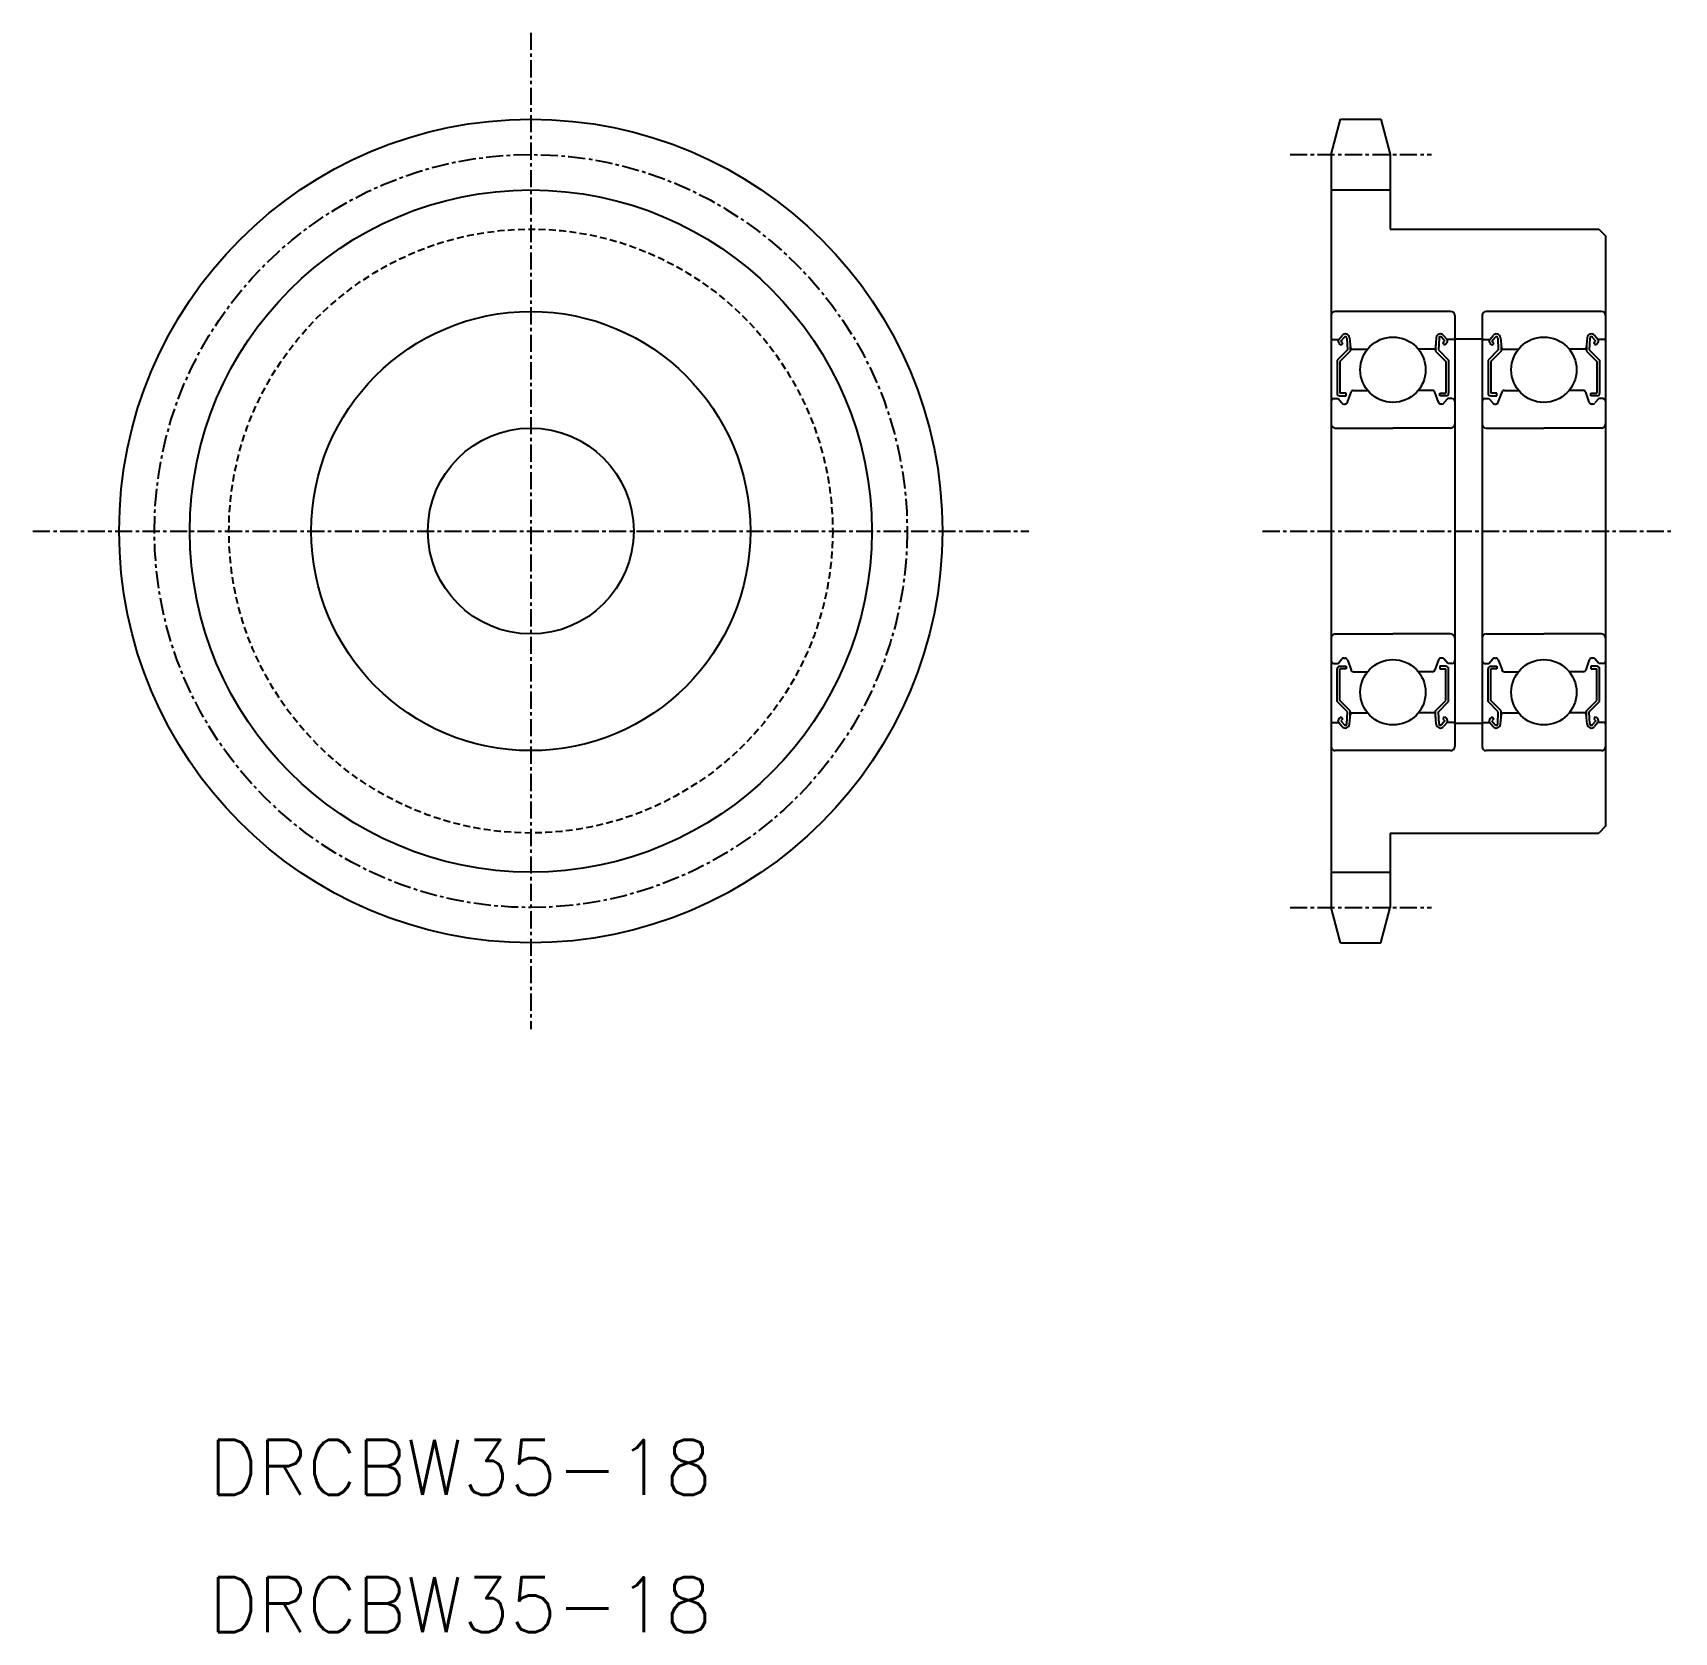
# Model space of a CAD drawing. Extents: x 0 to 120, y 0 to 117.
import ezdxf

# ---------------------------------------------------------------- set-up
doc = ezdxf.new("R2010")
doc.units = 0
doc.linetypes.add('CENTER', pattern=[2, 1.25, -0.25, 0.25, -0.25])
doc.linetypes.add('DASHED', pattern=[0.75, 0.5, -0.25])
doc.layers.get('0').update_dxf_attribs({"linetype": 'CONTINUOUS'})
doc.layers.add('CENTER', color=1, linetype='CENTER')
doc.styles.get("Standard").update_dxf_attribs({"font": 'txt', "bigfont": 'BIGFONT'})

msp = doc.modelspace()

# ---------------------------------------------------------------- linework, layer by layer
at = {"color": 7, "linetype": 'CONTINUOUS'}
for p, q in [((94.62, 107.65), (95.31, 110.22)), ((95.31, 110.22), (98.23, 110.22)), ((98.23, 110.22), (98.92, 107.65)), ((94.62, 107.65), (94.62, 52.8)), ((98.92, 107.65), (98.92, 102.22)), ((94.62, 105.07), (98.92, 105.07)), ((98.92, 102.22), (114.12, 102.22)), ((114.12, 102.22), (114.62, 101.72)), ((114.62, 101.72), (114.62, 58.72)), ((94.62, 95.92), (94.62, 64.52)), ((99.12, 96.22), (94.92, 96.22)), ((103.32, 96.22), (99.12, 96.22)), ((103.62, 95.92), (103.62, 64.52)), ((105.62, 95.92), (105.62, 64.52)), ((110.12, 96.22), (105.92, 96.22)), ((114.32, 96.22), (110.12, 96.22)), ((114.62, 95.92), (114.62, 64.52)), ((94.72, 94.17), (95.18, 94.17)), ((95.8, 93.41), (95.05, 92.66)), ((95.18, 94.17), (95.42, 94.47)), ((95.35, 93.76), (95.2, 93.89)), ((96, 93.32), (95.25, 92.57)), ((95.33, 94.05), (95.58, 94.34)), ((95.48, 93.92), (95.33, 94.05)), ((95.35, 93.76), (95.48, 93.92)), ((95.76, 94.28), (95.8, 93.41)), ((95.95, 94.3), (96.02, 93.57)), ((96, 93.79), (96, 93.32)), ((96.12, 93.47), (97.27, 93.47)), ((102.11, 93.47), (100.96, 93.47)), ((102.28, 94.3), (102.21, 93.57)), ((102.23, 93.79), (102.23, 93.32)), ((102.23, 93.32), (102.98, 92.57)), ((102.48, 94.28), (102.43, 93.41)), ((102.43, 93.41), (103.18, 92.66)), ((102.9, 94.05), (102.65, 94.34)), ((102.75, 93.92), (102.9, 94.05)), ((102.88, 93.76), (102.75, 93.92)), ((103.06, 94.17), (102.81, 94.47)), ((102.88, 93.76), (103.03, 93.89)), ((103.52, 94.17), (103.06, 94.17)), ((103.62, 94.22), (105.62, 94.22)), ((105.72, 94.17), (106.18, 94.17)), ((106.8, 93.41), (106.05, 92.66)), ((106.18, 94.17), (106.42, 94.47)), ((106.35, 93.76), (106.2, 93.89)), ((107, 93.32), (106.25, 92.57)), ((106.33, 94.05), (106.58, 94.34)), ((106.48, 93.92), (106.33, 94.05)), ((106.35, 93.76), (106.48, 93.92)), ((106.76, 94.28), (106.8, 93.41)), ((106.95, 94.3), (107.02, 93.57)), ((107, 93.79), (107, 93.32)), ((107.12, 93.47), (108.27, 93.47)), ((113.11, 93.47), (111.96, 93.47)), ((113.28, 94.3), (113.21, 93.57)), ((113.23, 93.79), (113.23, 93.32)), ((113.23, 93.32), (113.98, 92.57)), ((113.48, 94.28), (113.43, 93.41)), ((113.43, 93.41), (114.18, 92.66)), ((113.9, 94.05), (113.65, 94.34)), ((113.75, 93.92), (113.9, 94.05)), ((113.88, 93.76), (113.75, 93.92)), ((114.06, 94.17), (113.81, 94.47)), ((113.88, 93.76), (114.03, 93.89)), ((114.52, 94.17), (114.06, 94.17)), ((95.05, 92.66), (95.05, 90.27)), ((95.25, 92.57), (95.25, 90.27)), ((102.98, 92.57), (102.98, 90.27)), ((103.18, 92.66), (103.18, 90.27)), ((106.05, 92.66), (106.05, 90.27)), ((106.25, 92.57), (106.25, 90.27)), ((113.98, 92.57), (113.98, 90.27)), ((114.18, 92.66), (114.18, 90.27)), ((94.82, 89.87), (95.12, 89.87)), ((95.12, 89.87), (95.39, 89.55)), ((95.7, 90.27), (95.25, 90.27)), ((95.25, 90.07), (95.7, 90.07)), ((95.7, 90.07), (95.7, 90.27)), ((95.8, 89.61), (96.07, 90.34)), ((96.25, 90.47), (97.27, 90.47)), ((101.98, 90.47), (100.96, 90.47)), ((102.43, 89.61), (102.17, 90.34)), ((102.53, 90.27), (102.98, 90.27)), ((102.53, 90.07), (102.53, 90.27)), ((102.98, 90.07), (102.53, 90.07)), ((103.12, 89.87), (102.84, 89.55)), ((103.42, 89.87), (103.12, 89.87)), ((105.82, 89.87), (106.12, 89.87)), ((106.12, 89.87), (106.39, 89.55)), ((106.7, 90.27), (106.25, 90.27)), ((106.25, 90.07), (106.7, 90.07)), ((106.7, 90.07), (106.7, 90.27)), ((106.8, 89.61), (107.07, 90.34)), ((107.25, 90.47), (108.27, 90.47)), ((112.98, 90.47), (111.96, 90.47)), ((113.43, 89.61), (113.17, 90.34)), ((113.53, 90.27), (113.98, 90.27)), ((113.53, 90.07), (113.53, 90.27)), ((113.98, 90.07), (113.53, 90.07)), ((114.12, 89.87), (113.84, 89.55)), ((114.42, 89.87), (114.12, 89.87)), ((95.54, 89.47), (95.61, 89.47)), ((102.69, 89.47), (102.62, 89.47)), ((106.54, 89.47), (106.61, 89.47)), ((113.69, 89.47), (113.62, 89.47)), ((94.92, 87.72), (99.12, 87.72)), ((103.32, 87.72), (99.12, 87.72)), ((105.92, 87.72), (110.12, 87.72)), ((114.32, 87.72), (110.12, 87.72)), ((94.92, 72.72), (99.12, 72.72)), ((96.19, 72.72), (96.19, 72.72)), ((97.17, 72.72), (97.17, 72.72)), ((103.32, 72.72), (99.12, 72.72)), ((105.92, 72.72), (110.12, 72.72)), ((107.19, 72.72), (107.19, 72.72)), ((108.17, 72.72), (108.17, 72.72)), ((114.32, 72.72), (110.12, 72.72)), ((94.82, 70.57), (95.12, 70.57)), ((95.12, 70.57), (95.39, 70.9)), ((95.54, 70.97), (95.61, 70.97)), ((95.8, 70.84), (96.07, 70.11)), ((102.43, 70.84), (102.17, 70.11)), ((102.69, 70.97), (102.62, 70.97)), ((103.12, 70.57), (102.84, 70.9)), ((103.42, 70.57), (103.12, 70.57)), ((105.82, 70.57), (106.12, 70.57)), ((106.12, 70.57), (106.39, 70.9)), ((106.54, 70.97), (106.61, 70.97)), ((106.8, 70.84), (107.07, 70.11)), ((113.43, 70.84), (113.17, 70.11)), ((113.69, 70.97), (113.62, 70.97)), ((114.12, 70.57), (113.84, 70.9)), ((114.42, 70.57), (114.12, 70.57)), ((95.05, 67.79), (95.05, 70.17)), ((95.25, 70.37), (95.7, 70.37)), ((95.25, 67.87), (95.25, 70.17)), ((95.7, 70.17), (95.25, 70.17)), ((95.7, 70.37), (95.7, 70.17)), ((96.25, 69.97), (97.27, 69.97)), ((101.98, 69.97), (100.96, 69.97)), ((102.53, 70.37), (102.53, 70.17)), ((102.98, 70.37), (102.53, 70.37)), ((102.53, 70.17), (102.98, 70.17)), ((102.98, 67.87), (102.98, 70.17)), ((103.18, 67.79), (103.18, 70.17)), ((106.05, 67.79), (106.05, 70.17)), ((106.25, 70.37), (106.7, 70.37)), ((106.25, 67.87), (106.25, 70.17)), ((106.7, 70.17), (106.25, 70.17)), ((106.7, 70.37), (106.7, 70.17)), ((107.25, 69.97), (108.27, 69.97)), ((112.98, 69.97), (111.96, 69.97)), ((113.53, 70.37), (113.53, 70.17)), ((113.98, 70.37), (113.53, 70.37)), ((113.53, 70.17), (113.98, 70.17)), ((113.98, 67.87), (113.98, 70.17)), ((114.18, 67.79), (114.18, 70.17)), ((95.8, 67.04), (95.05, 67.79)), ((96, 67.12), (95.25, 67.87)), ((95.76, 66.16), (95.8, 67.04)), ((96, 66.65), (96, 67.12)), ((102.23, 67.12), (102.98, 67.87)), ((102.23, 66.65), (102.23, 67.12)), ((102.43, 67.04), (103.18, 67.79)), ((102.48, 66.16), (102.43, 67.04)), ((106.8, 67.04), (106.05, 67.79)), ((107, 67.12), (106.25, 67.87)), ((106.76, 66.16), (106.8, 67.04)), ((107, 66.65), (107, 67.12)), ((113.23, 67.12), (113.98, 67.87)), ((113.23, 66.65), (113.23, 67.12)), ((113.43, 67.04), (114.18, 67.79)), ((113.48, 66.16), (113.43, 67.04)), ((94.72, 66.27), (95.18, 66.27)), ((95.18, 66.27), (95.42, 65.98)), ((95.35, 66.68), (95.2, 66.56)), ((95.48, 66.53), (95.33, 66.4)), ((95.33, 66.4), (95.58, 66.1)), ((95.35, 66.68), (95.48, 66.53)), ((95.95, 66.14), (96.02, 66.88)), ((96.12, 66.97), (97.27, 66.97)), ((102.11, 66.97), (100.96, 66.97)), ((102.28, 66.14), (102.21, 66.88)), ((102.9, 66.4), (102.65, 66.1)), ((102.88, 66.68), (102.75, 66.53)), ((102.75, 66.53), (102.9, 66.4)), ((103.06, 66.27), (102.81, 65.98)), ((102.88, 66.68), (103.03, 66.56)), ((103.52, 66.27), (103.06, 66.27)), ((103.62, 66.22), (105.62, 66.22)), ((105.72, 66.27), (106.18, 66.27)), ((106.18, 66.27), (106.42, 65.98)), ((106.35, 66.68), (106.2, 66.56)), ((106.48, 66.53), (106.33, 66.4)), ((106.33, 66.4), (106.58, 66.1)), ((106.35, 66.68), (106.48, 66.53)), ((106.95, 66.14), (107.02, 66.88)), ((107.12, 66.97), (108.27, 66.97)), ((113.11, 66.97), (111.96, 66.97)), ((113.28, 66.14), (113.21, 66.88)), ((113.9, 66.4), (113.65, 66.1)), ((113.88, 66.68), (113.75, 66.53)), ((113.75, 66.53), (113.9, 66.4)), ((114.06, 66.27), (113.81, 65.98)), ((113.88, 66.68), (114.03, 66.56)), ((114.52, 66.27), (114.06, 66.27)), ((103.32, 64.22), (94.92, 64.22)), ((103.32, 64.22), (99.12, 64.22)), ((114.32, 64.22), (105.92, 64.22)), ((114.32, 64.22), (110.12, 64.22)), ((114.62, 58.72), (114.12, 58.22)), ((98.92, 58.22), (114.12, 58.22)), ((98.92, 58.22), (98.92, 52.8)), ((94.62, 55.37), (98.92, 55.37)), ((95.31, 50.22), (94.62, 52.8)), ((98.23, 50.22), (98.92, 52.8)), ((95.31, 50.22), (98.23, 50.22))]:
    msp.add_line(p, q, dxfattribs=at)
for centre, radius in [((36.29, 80.22), 30), ((36.29, 80.22), 16), ((99.12, 91.97), 2.38), ((110.12, 91.97), 2.38), ((36.29, 80.22), 7.5), ((99.12, 68.47), 2.38), ((110.12, 68.47), 2.38)]:
    msp.add_circle(centre, radius, dxfattribs=at)
at = {"color": 3, "linetype": 'CONTINUOUS'}
msp.add_circle((36.29, 80.22), 24.85, dxfattribs=at)
at = {"color": 3, "linetype": 'DASHED'}
msp.add_circle((36.29, 80.22), 22, dxfattribs=at)
at = {"color": 7, "linetype": 'CONTINUOUS'}
for centre, radius, start, end in [((94.92, 95.92), 0.3, 90, 180), ((103.32, 95.92), 0.3, 0, 90), ((105.92, 95.92), 0.3, 90, 180), ((114.32, 95.92), 0.3, 0, 90), ((95.65, 94.28), 0.3, 4.9968, 140.0002), ((102.58, 94.28), 0.3, 39.9998, 175.0032), ((106.65, 94.28), 0.3, 4.9968, 140.0002), ((113.58, 94.28), 0.3, 39.9998, 175.0032), ((94.72, 94.27), 0.1, 180, 270), ((95.33, 94.05), 0.2, 140.0002, 230.0848), ((95.66, 94.28), 0.1, 2.8198, 140.0033), ((96.12, 93.57), 0.1, 184.9968, 269.9995), ((102.11, 93.57), 0.1, 270.0005, 355.0032), ((102.58, 94.28), 0.1, 39.9967, 177.1802), ((102.9, 94.05), 0.2, 309.9152, 39.9998), ((103.52, 94.27), 0.1, 270, 0), ((105.72, 94.27), 0.1, 180, 270), ((106.33, 94.05), 0.2, 140.0002, 230.0848), ((106.66, 94.28), 0.1, 2.8198, 140.0033), ((107.12, 93.57), 0.1, 184.9968, 269.9995), ((113.11, 93.57), 0.1, 270.0005, 355.0032), ((113.58, 94.28), 0.1, 39.9967, 177.1802), ((113.9, 94.05), 0.2, 309.9152, 39.9998), ((114.52, 94.27), 0.1, 270, 0), ((94.82, 89.67), 0.2, 90, 180), ((95.25, 90.27), 0.2, 180, 270), ((96.25, 90.27), 0.2, 90, 159.9919), ((101.98, 90.27), 0.2, 20.0081, 90), ((102.98, 90.27), 0.2, 270, 0), ((103.42, 89.67), 0.2, 0, 90), ((105.82, 89.67), 0.2, 90, 180), ((106.25, 90.27), 0.2, 180, 270), ((107.25, 90.27), 0.2, 90, 159.9919), ((112.98, 90.27), 0.2, 20.0081, 90), ((113.98, 90.27), 0.2, 270, 0), ((114.42, 89.67), 0.2, 0, 90), ((95.54, 89.67), 0.2, 219.9962, 270), ((95.61, 89.67), 0.2, 270, 339.9919), ((102.62, 89.67), 0.2, 200.0081, 270), ((102.69, 89.67), 0.2, 270, 320.0038), ((106.54, 89.67), 0.2, 219.9962, 270), ((106.61, 89.67), 0.2, 270, 339.9919), ((113.62, 89.67), 0.2, 200.0081, 270), ((113.69, 89.67), 0.2, 270, 320.0038), ((94.92, 88.02), 0.3, 180, 270), ((103.32, 88.02), 0.3, 270, 0), ((105.92, 88.02), 0.3, 180, 270), ((114.32, 88.02), 0.3, 270, 0), ((94.92, 72.42), 0.3, 90, 180), ((103.32, 72.42), 0.3, 0, 90), ((105.92, 72.42), 0.3, 90, 180), ((114.32, 72.42), 0.3, 0, 90), ((94.82, 70.77), 0.2, 180, 270), ((95.54, 70.77), 0.2, 90, 140.0038), ((95.61, 70.77), 0.2, 20.0081, 90), ((102.62, 70.77), 0.2, 90, 159.9919), ((102.69, 70.77), 0.2, 39.9962, 90), ((103.42, 70.77), 0.2, 270, 0), ((105.82, 70.77), 0.2, 180, 270), ((106.54, 70.77), 0.2, 90, 140.0038), ((106.61, 70.77), 0.2, 20.0081, 90), ((113.62, 70.77), 0.2, 90, 159.9919), ((113.69, 70.77), 0.2, 39.9962, 90), ((114.42, 70.77), 0.2, 270, 0), ((95.25, 70.17), 0.2, 90, 180), ((96.25, 70.17), 0.2, 200.0081, 270), ((101.98, 70.17), 0.2, 270, 339.9919), ((102.98, 70.17), 0.2, 0, 90), ((106.25, 70.17), 0.2, 90, 180), ((107.25, 70.17), 0.2, 200.0081, 270), ((112.98, 70.17), 0.2, 270, 339.9919), ((113.98, 70.17), 0.2, 0, 90), ((94.72, 66.17), 0.1, 90, 180), ((95.33, 66.4), 0.2, 129.9152, 219.9998), ((95.65, 66.17), 0.3, 219.9998, 355.0032), ((95.66, 66.17), 0.1, 219.9967, 357.1802), ((96.12, 66.87), 0.1, 90.0005, 175.0032), ((102.11, 66.87), 0.1, 4.9968, 89.9995), ((102.58, 66.17), 0.3, 184.9968, 320.0002), ((102.58, 66.17), 0.1, 182.8198, 320.0033), ((102.9, 66.4), 0.2, 320.0002, 50.0848), ((103.52, 66.17), 0.1, 0, 90), ((105.72, 66.17), 0.1, 90, 180), ((106.33, 66.4), 0.2, 129.9152, 219.9998), ((106.65, 66.17), 0.3, 219.9998, 355.0032), ((106.66, 66.17), 0.1, 219.9967, 357.1802), ((107.12, 66.87), 0.1, 90.0005, 175.0032), ((113.11, 66.87), 0.1, 4.9968, 89.9995), ((113.58, 66.17), 0.3, 184.9968, 320.0002), ((113.58, 66.17), 0.1, 182.8198, 320.0033), ((113.9, 66.4), 0.2, 320.0002, 50.0848), ((114.52, 66.17), 0.1, 0, 90), ((94.92, 64.52), 0.3, 180, 270), ((103.32, 64.52), 0.3, 270, 0), ((105.92, 64.52), 0.3, 180, 270), ((114.32, 64.52), 0.3, 270, 0)]:
    msp.add_arc(centre, radius, start, end, dxfattribs=at)
at = {"layer": 'CENTER', "color": 1, "linetype": 'CENTER'}
for p, q in [((36.29, 116.52), (36.29, 43.93)), ((91.62, 107.65), (101.92, 107.65)), ((0, 80.22), (72.58, 80.22)), ((89.62, 80.22), (119.62, 80.22)), ((91.62, 52.8), (101.92, 52.8))]:
    msp.add_line(p, q, dxfattribs=at)
msp.add_circle((36.29, 80.22), 27.43, dxfattribs=at)

# ---------------------------------------------------------------- texts
at = {"color": 7, "linetype": 'CONTINUOUS'}
for p in [(12.81, 10), (12.81, 0)]:
    msp.add_text('DRCBW35-18', height=4, dxfattribs=at).set_placement(p)

doc.saveas('drawing.dxf')
